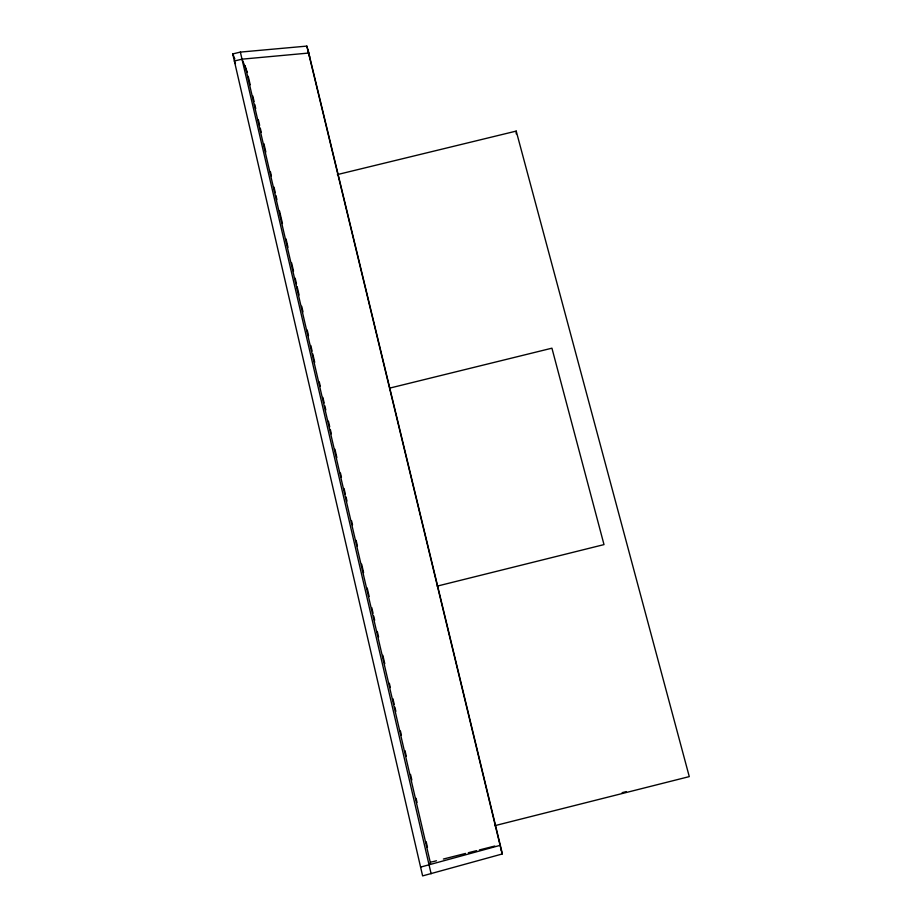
<?xml version="1.0" encoding="UTF-8"?>
<svg xmlns="http://www.w3.org/2000/svg" width="922" height="922" viewBox="0 0 922 922"><rect width="100%" height="100%" fill="white"/><g stroke="black" fill="none" stroke-linecap="round" stroke-linejoin="round"><path stroke-width="1.38" d="M308.72 52.842L306.842 46.1L240.365 52.093L232.724 53.937L422.622 875.9L502.156 854.003L502.248 853.265L307.971 49.765M501.222 850.165L501.326 849.45M500.173 844.69L500.07 845.37L420.582 867.106M429.076 864.963L431.185 861.793M622.143 792.655L626.326 791.606M494.722 825.697L689.276 776.612L516.216 131.097L337.383 174.581M432.303 861.828L436.463 860.779M443.39 859.039L465.541 853.438M468.318 852.735L476.628 850.637M479.394 849.934L494.791 846.05M437.166 586.127L604.002 544.602L551.932 348.182L389.683 388.116M309.654 56.703L308.524 53.061L242.002 59.169L234.361 61.013L235.479 63.664M232.724 53.937L234.856 59.02M242.002 59.169L247.442 72.435M306.842 46.1L502.156 854.003M248.237 76.33L250.196 84.743M252.801 95.957L254.103 101.558M254.749 104.37L255.728 108.577M258.344 119.791L259.647 125.392M260.292 128.193L261.272 132.399M263.876 143.613L265.836 152.026M270.4 171.653L271.379 175.86M273.984 187.074L275.286 192.686M275.943 195.487L276.911 199.694M279.527 210.908L282.455 223.527M286.039 238.936L287.998 247.35M291.583 262.77L293.53 271.183M295.167 278.19L296.469 283.803M297.126 286.604L299.074 295.017M301.678 306.231L302.992 311.832M307.222 330.064L308.524 335.666M310.806 345.485L312.109 351.086M312.765 353.887L314.713 362.3M319.277 381.927L320.257 386.134M322.861 397.347L324.175 402.96M324.821 405.761L325.8 409.967M328.405 421.181L329.707 426.782M330.364 429.594L331.344 433.789M334.928 449.21L336.876 457.623M340.46 473.044L341.44 477.25M344.044 488.464L345.358 494.077M346.004 496.877L346.983 501.084M351.547 520.711L352.527 524.918M356.111 540.338L357.413 545.939M361.643 564.16L363.602 572.574M367.187 587.994L369.146 596.407M371.75 607.621L373.053 613.222M373.71 616.034L374.678 620.241M377.294 631.455L378.596 637.056M382.826 655.277L384.785 663.69M389.349 683.317L390.329 687.524M392.933 698.738L394.236 704.35M394.893 707.151L395.861 711.358M400.425 730.985L401.404 735.18M404.988 750.6L406.291 756.213M410.532 774.434L411.834 780.047M416.076 798.268L417.044 802.474M426.171 841.728L427.474 847.33M245.148 65.75L430.551 863.557M240.365 52.093L431.116 873.756M516.216 131.097L516.228 133.874"/></g></svg>
